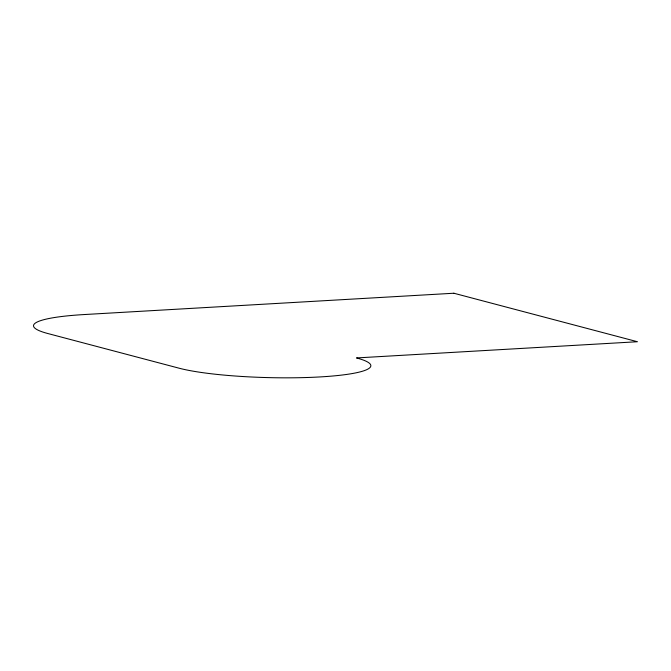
<?xml version="1.0" encoding="UTF-8"?>
<svg xmlns="http://www.w3.org/2000/svg" width="671" height="671" viewBox="0 0 671 671"><rect width="100%" height="100%" fill="white"/><g stroke="black" fill="none" stroke-linecap="round" stroke-linejoin="round"><path stroke-width="1.01" d="M453.873 293.235L84.169 314.556A103.108 14.527 1.5 0 0 47.884 333.537L179.014 368.178A103.108 14.527 1.5 0 0 320.193 376.917A103.108 14.527 1.5 0 0 356.477 357.937L637.45 341.732L453.873 293.235"/></g></svg>
